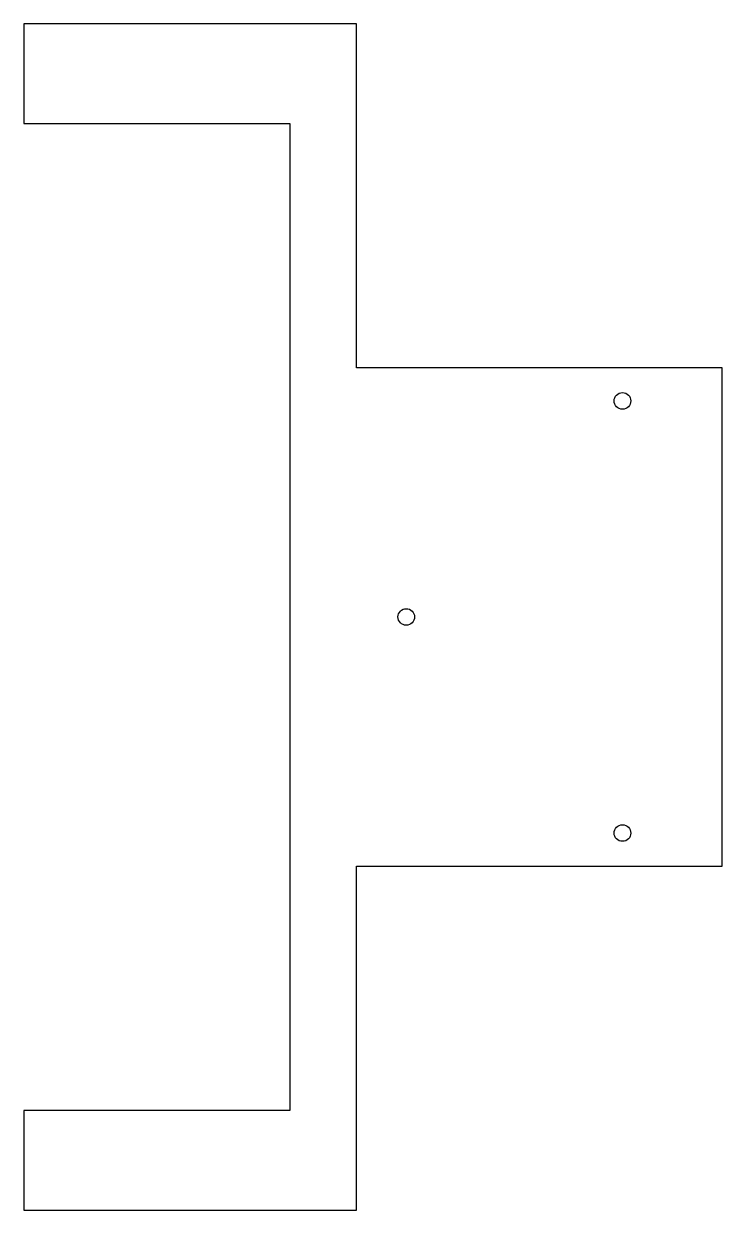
# Model space of a CAD drawing. Header units: millimetres. Extents: x -150 to 60, y -161 to 196.
import ezdxf

# ---------------------------------------------------------------- set-up
doc = ezdxf.new("R2010")
doc.units = ezdxf.units.MM

msp = doc.modelspace()

# ---------------------------------------------------------------- linework, layer by layer
at = {"color": 7, "linetype": 'Continuous', "lineweight": 25}
for p, q in [((-50, 196.05), (-150, 196.05)), ((-150, 196.05), (-150, 166.05)), ((-50, 92.55), (-50, 196.05)), ((-150, 166.05), (-70, 166.05)), ((-70, 166.05), (-70, -130.95)), ((60, 92.55), (-50, 92.55)), ((60, -57.45), (60, 92.55)), ((-50, -57.45), (60, -57.45)), ((-50, -160.95), (-50, -57.45)), ((-150, -130.95), (-150, -160.95)), ((-70, -130.95), (-150, -130.95)), ((-150, -160.95), (-50, -160.95))]:
    msp.add_line(p, q, dxfattribs=at)
for centre in [(30, 82.55), (-35, 17.55), (30, -47.45)]:
    msp.add_circle(centre, 2.5, dxfattribs=at)

doc.saveas('drawing.dxf')
